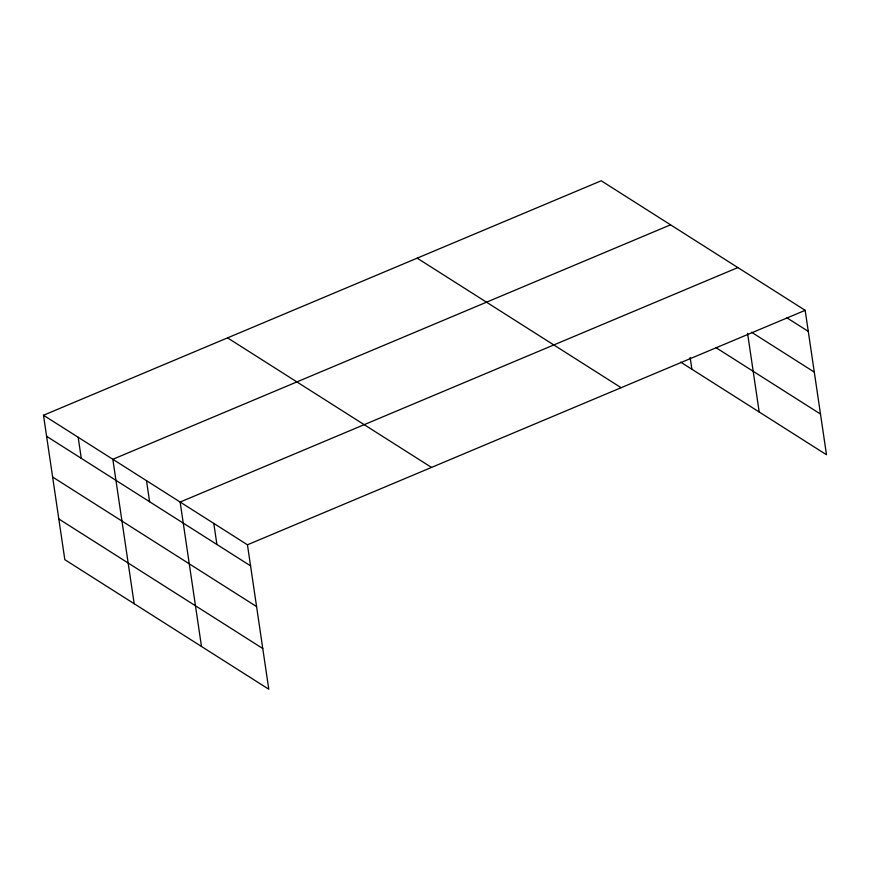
<?xml version="1.0" encoding="UTF-8"?>
<svg xmlns="http://www.w3.org/2000/svg" width="870" height="870" viewBox="0 0 870 870"><rect width="100%" height="100%" fill="white"/><g stroke="black" fill="none" stroke-linecap="round" stroke-linejoin="round"><path stroke-width="1.3" d="M43.5 415.251L247.45 544.794L268.776 689.225L64.826 559.671L43.5 415.251L601.224 180.775L805.174 310.329L826.5 454.749L680.71 362.148M670.563 224.819L112.839 459.295L134.176 603.726M737.869 267.568L180.144 502.044L201.481 646.475M247.45 544.794L805.174 310.329M786.969 317.854L808.284 331.394M751.473 332.199L814.298 372.099M716.162 347.782L820.486 414.044M417.176 258.151L621.126 387.705M227.548 337.875L431.498 467.418M46.61 436.316L250.56 565.87M52.624 477.021L256.574 606.575M58.812 518.966L262.773 648.52M747.569 333.286L759.195 411.999M690.149 357.429L691.889 369.25M213.802 523.425L216.913 544.489M146.497 480.675L149.607 501.74M78.169 437.273L81.28 458.338"/></g></svg>
